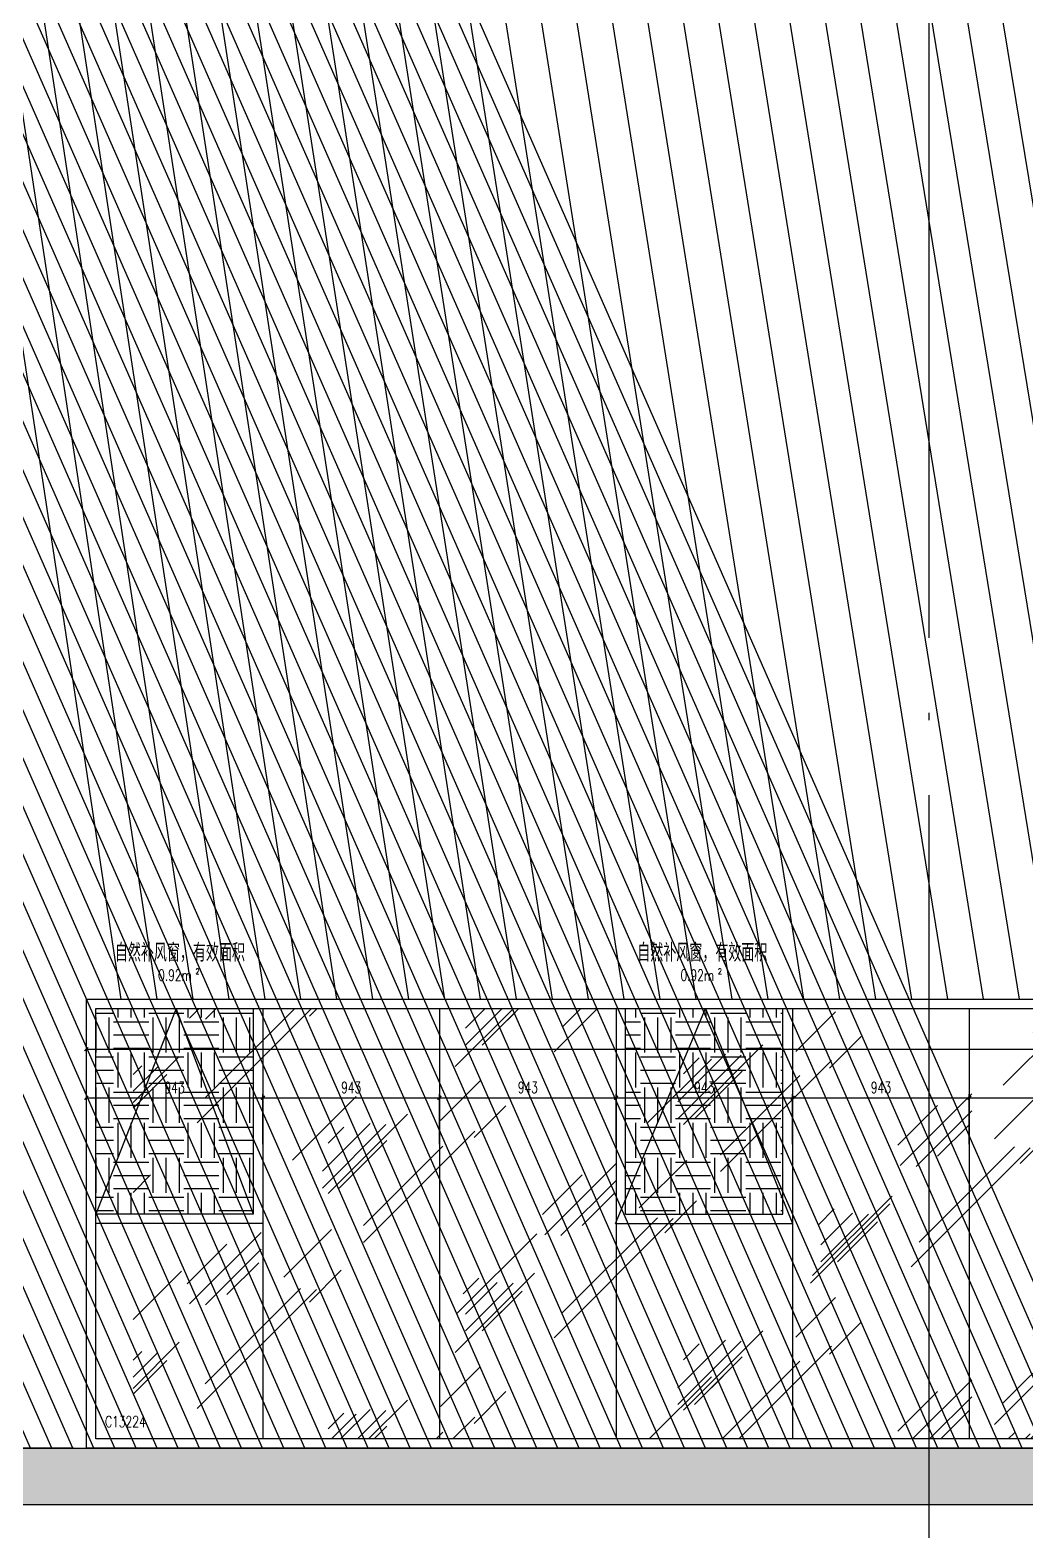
# Model space of a CAD drawing. Extents: x -4210259 to 293730, y -7499 to 868879.
# Drawn here: x -987821 to -982503, y 516801 to 524815 of the extents above; entities that cross this region are included whole.
import ezdxf

# ---------------------------------------------------------------- set-up
doc = ezdxf.new("R2010")
doc.units = 0
doc.header["$LTSCALE"] = 1000
doc.header["$MEASUREMENT"] = 0
doc.linetypes.add('__DASH', pattern=[0.35, 0.25, -0.1])
doc.linetypes.add('DOTE', pattern=[2.4200000000000004, 2, -0.2, 0.02, -0.2])
doc.layers.get('Defpoints').update_dxf_attribs({"color": 210})
for name, color, linetype in [('A-AXIS-DOTE', 14, 'DOTE'), ('A-HATCH-2', 251, 'Continuous'), ('A-LIN-V', 9, 'Continuous'), ('A-WINDOW', 140, 'Continuous'), ('A-门窗表显示尺寸', 160, 'Continuous'), ('AS-WALL', 40, 'Continuous'), ('SPACE', 7, 'Continuous'), ('SPACE_HATCH', 8, 'Continuous')]:
    doc.layers.add(name, color=color, linetype=linetype)
doc.layers.add('A-WALL-HATCH', color=8, linetype='Continuous', lineweight=13)
doc.styles.add('_TCH_SPACE', font='SIMPLEX', dxfattribs={"height": 5, "bigfont": 'GBCBIG'})
doc.styles.add('A-DIM_T3', font='SIMPLEX', dxfattribs={"width": 0.7058823529411765, "bigfont": 'GBCBIG'})
doc.styles.add('A-STANDARD', font='SIMPLEX', dxfattribs={"bigfont": 'GBCBIG'})
doc.dimstyles.new('A-DIM&&20', dxfattribs={"dimtxt": 59.5, "dimasz": 20, "dimexe": 20, "dimexo": 20, "dimgap": 25.25, "dimtad": 1, "dimdec": 0, "dimzin": 0, "dimdsep": 46, "dimtxsty": 'A-DIM_T3', "dimblk": 'ARCHTICK', "dimcen": 0.09, "dimclrt": 7, "dimazin": 2, "dimtfac": 1, "dimtdec": 0, "dimtix": 1, "dimtmove": 2, "dimatfit": 3, "dimfxl": 0, "dimtolj": 1, "dimtzin": 0, "dimarcsym": 0})
pattern_1 = [(0, (0, 0), (187.5, 187.5), [187.5, -187.5]), (0, (0, 70.3125), (187.5, 187.5), [187.5, -187.5]), (0, (0, 140.625), (187.5, 187.5), [187.5, -187.5]), (90, (23.4375, 164.0625), (-187.5, 187.5), [187.5, -187.5]), (90, (93.75, 164.0625), (-187.5, 187.5), [187.5, -187.5]), (90, (164.0625, 164.0625), (-187.5, 187.5), [187.5, -187.5])]

# ---------------------------------------------------------------- blocks, each defined once
blk = doc.blocks.new('_ArchTick')
at = {"color": 0, "linetype": 'ByBlock', "const_width": 0.4}
blk.add_lwpolyline([(-0.5, -0.5), (0.5, 0.5)], dxfattribs=at)
blk = doc.blocks.new('*D1253')
at = {"layer": 'A-门窗表显示尺寸', "color": 0, "lineweight": -2}
for p, q in [((88599.33238329354, 519122.5479735102), (88599.33238329354, 519390.0000000253)), ((88599.33238329354, 519370.0000000253), (101799.3323832985, 519370.0000000253)), ((101799.3323832985, 519122.5479735102), (101799.3323832985, 519390.0000000253))]:
    blk.add_line(p, q, dxfattribs=at)
at = {"layer": 'Defpoints', "color": 0}
for p in [(101799.3323832985, 519370.0000000253), (88599.33238329354, 519102.5479735102), (101799.3323832985, 519102.5479735102)]:
    blk.add_point(p, dxfattribs=at)
at = {"layer": 'A-门窗表显示尺寸', "color": 0, "lineweight": -2, "xscale": 20, "yscale": 20, "zscale": 20, "rotation": 180}
blk.add_blockref('_ArchTick', (88599.33238329354, 519370.0000000253), dxfattribs=at)
at = {"layer": 'A-门窗表显示尺寸', "color": 0, "lineweight": -2, "xscale": 20, "yscale": 20, "zscale": 20}
blk.add_blockref('_ArchTick', (101799.3323832985, 519370.0000000253), dxfattribs=at)
at = {"layer": 'A-门窗表显示尺寸', "color": 7, "insert": (95199.33238329605, 519425.0000000253), "char_height": 59.5, "attachment_point": 5, "style": 'A-DIM_T3'}
blk.add_mtext('\\A1;13200', dxfattribs=at)
blk = doc.blocks.new('*D1263')
at = {"layer": 'A-门窗表显示尺寸', "color": 0, "lineweight": -2}
for p, q in [((93313.61809758095, 518862.5479734597), (93313.61809758095, 519129.9999999747)), ((93313.61809758095, 519109.9999999747), (94256.47524043845, 519109.9999999747)), ((94256.47524043845, 518862.5479734597), (94256.47524043845, 519129.9999999747))]:
    blk.add_line(p, q, dxfattribs=at)
at = {"layer": 'Defpoints', "color": 0}
for p in [(94256.47524043845, 519109.9999999747), (93313.61809758095, 518842.5479734597), (94256.47524043845, 518842.5479734597)]:
    blk.add_point(p, dxfattribs=at)
at = {"layer": 'A-门窗表显示尺寸', "color": 0, "lineweight": -2, "xscale": 20, "yscale": 20, "zscale": 20, "rotation": 180}
blk.add_blockref('_ArchTick', (93313.61809758095, 519109.9999999747), dxfattribs=at)
at = {"layer": 'A-门窗表显示尺寸', "color": 0, "lineweight": -2, "xscale": 20, "yscale": 20, "zscale": 20}
blk.add_blockref('_ArchTick', (94256.47524043845, 519109.9999999747), dxfattribs=at)
at = {"layer": 'A-门窗表显示尺寸', "color": 7, "insert": (93785.0466690097, 519164.9999999747), "char_height": 59.5, "attachment_point": 5, "style": 'A-DIM_T3'}
blk.add_mtext('\\A1;943', dxfattribs=at)
blk = doc.blocks.new('*D1264')
at = {"layer": 'A-门窗表显示尺寸', "color": 0, "lineweight": -2}
for p, q in [((92370.76095472345, 518862.5479734597), (92370.76095472345, 519129.9999999747)), ((92370.76095472345, 519109.9999999747), (93313.61809758095, 519109.9999999747)), ((93313.61809758095, 518862.5479734597), (93313.61809758095, 519129.9999999747))]:
    blk.add_line(p, q, dxfattribs=at)
at = {"layer": 'Defpoints', "color": 0}
for p in [(93313.61809758095, 519109.9999999747), (92370.76095472345, 518842.5479734597), (93313.61809758095, 518842.5479734597)]:
    blk.add_point(p, dxfattribs=at)
at = {"layer": 'A-门窗表显示尺寸', "color": 0, "lineweight": -2, "xscale": 20, "yscale": 20, "zscale": 20, "rotation": 180}
blk.add_blockref('_ArchTick', (92370.76095472345, 519109.9999999747), dxfattribs=at)
at = {"layer": 'A-门窗表显示尺寸', "color": 0, "lineweight": -2, "xscale": 20, "yscale": 20, "zscale": 20}
blk.add_blockref('_ArchTick', (93313.61809758095, 519109.9999999747), dxfattribs=at)
at = {"layer": 'A-门窗表显示尺寸', "color": 7, "insert": (92842.1895261522, 519164.9999999747), "char_height": 59.5, "attachment_point": 5, "style": 'A-DIM_T3'}
blk.add_mtext('\\A1;943', dxfattribs=at)
blk = doc.blocks.new('*D1265')
at = {"layer": 'A-门窗表显示尺寸', "color": 0, "lineweight": -2}
for p, q in [((91427.90381186594, 518862.5479734597), (91427.90381186594, 519129.9999999747)), ((91427.90381186594, 519109.9999999747), (92370.76095472345, 519109.9999999747)), ((92370.76095472345, 518862.5479734597), (92370.76095472345, 519129.9999999747))]:
    blk.add_line(p, q, dxfattribs=at)
at = {"layer": 'Defpoints', "color": 0}
for p in [(92370.76095472345, 519109.9999999747), (91427.90381186594, 518842.5479734597), (92370.76095472345, 518842.5479734597)]:
    blk.add_point(p, dxfattribs=at)
at = {"layer": 'A-门窗表显示尺寸', "color": 0, "lineweight": -2, "xscale": 20, "yscale": 20, "zscale": 20, "rotation": 180}
blk.add_blockref('_ArchTick', (91427.90381186594, 519109.9999999747), dxfattribs=at)
at = {"layer": 'A-门窗表显示尺寸', "color": 0, "lineweight": -2, "xscale": 20, "yscale": 20, "zscale": 20}
blk.add_blockref('_ArchTick', (92370.76095472345, 519109.9999999747), dxfattribs=at)
at = {"layer": 'A-门窗表显示尺寸', "color": 7, "insert": (91899.33238329469, 519164.9999999747), "char_height": 59.5, "attachment_point": 5, "style": 'A-DIM_T3'}
blk.add_mtext('\\A1;943', dxfattribs=at)
blk = doc.blocks.new('*D1266')
at = {"layer": 'A-门窗表显示尺寸', "color": 0, "lineweight": -2}
for p, q in [((90485.04666900843, 518862.5479734597), (90485.04666900843, 519129.9999999747)), ((90485.04666900843, 519109.9999999747), (91427.90381186594, 519109.9999999747)), ((91427.90381186594, 518862.5479734597), (91427.90381186594, 519129.9999999747))]:
    blk.add_line(p, q, dxfattribs=at)
at = {"layer": 'Defpoints', "color": 0}
for p in [(91427.90381186594, 519109.9999999747), (90485.04666900843, 518842.5479734597), (91427.90381186594, 518842.5479734597)]:
    blk.add_point(p, dxfattribs=at)
at = {"layer": 'A-门窗表显示尺寸', "color": 0, "lineweight": -2, "xscale": 20, "yscale": 20, "zscale": 20, "rotation": 180}
blk.add_blockref('_ArchTick', (90485.04666900843, 519109.9999999747), dxfattribs=at)
at = {"layer": 'A-门窗表显示尺寸', "color": 0, "lineweight": -2, "xscale": 20, "yscale": 20, "zscale": 20}
blk.add_blockref('_ArchTick', (91427.90381186594, 519109.9999999747), dxfattribs=at)
at = {"layer": 'A-门窗表显示尺寸', "color": 7, "insert": (90956.47524043718, 519164.9999999747), "char_height": 59.5, "attachment_point": 5, "style": 'A-DIM_T3'}
blk.add_mtext('\\A1;943', dxfattribs=at)
blk = doc.blocks.new('*D1267')
at = {"layer": 'A-门窗表显示尺寸', "color": 0, "lineweight": -2}
for p, q in [((89542.18952615092, 518862.5479734597), (89542.18952615092, 519129.9999999747)), ((89542.18952615092, 519109.9999999747), (90485.04666900843, 519109.9999999747)), ((90485.04666900843, 518862.5479734597), (90485.04666900843, 519129.9999999747))]:
    blk.add_line(p, q, dxfattribs=at)
at = {"layer": 'Defpoints', "color": 0}
for p in [(90485.04666900843, 519109.9999999747), (89542.18952615092, 518842.5479734597), (90485.04666900843, 518842.5479734597)]:
    blk.add_point(p, dxfattribs=at)
at = {"layer": 'A-门窗表显示尺寸', "color": 0, "lineweight": -2, "xscale": 20, "yscale": 20, "zscale": 20, "rotation": 180}
blk.add_blockref('_ArchTick', (89542.18952615092, 519109.9999999747), dxfattribs=at)
at = {"layer": 'A-门窗表显示尺寸', "color": 0, "lineweight": -2, "xscale": 20, "yscale": 20, "zscale": 20}
blk.add_blockref('_ArchTick', (90485.04666900843, 519109.9999999747), dxfattribs=at)
at = {"layer": 'A-门窗表显示尺寸', "color": 7, "insert": (90013.61809757967, 519164.9999999747), "char_height": 59.5, "attachment_point": 5, "style": 'A-DIM_T3'}
blk.add_mtext('\\A1;943', dxfattribs=at)
blk = doc.blocks.new('*D1268')
at = {"layer": 'A-门窗表显示尺寸', "color": 0, "lineweight": -2}
for p, q in [((88599.33238329353, 518862.5479734597), (88599.33238329353, 519129.9999999747)), ((88599.33238329353, 519109.9999999747), (89542.18952615092, 519109.9999999747)), ((89542.18952615092, 518862.5479734597), (89542.18952615092, 519129.9999999747))]:
    blk.add_line(p, q, dxfattribs=at)
at = {"layer": 'Defpoints', "color": 0}
for p in [(89542.18952615092, 519109.9999999747), (88599.33238329353, 518842.5479734597), (89542.18952615092, 518842.5479734597)]:
    blk.add_point(p, dxfattribs=at)
at = {"layer": 'A-门窗表显示尺寸', "color": 0, "lineweight": -2, "xscale": 20, "yscale": 20, "zscale": 20, "rotation": 180}
blk.add_blockref('_ArchTick', (88599.33238329353, 519109.9999999747), dxfattribs=at)
at = {"layer": 'A-门窗表显示尺寸', "color": 0, "lineweight": -2, "xscale": 20, "yscale": 20, "zscale": 20}
blk.add_blockref('_ArchTick', (89542.18952615092, 519109.9999999747), dxfattribs=at)
at = {"layer": 'A-门窗表显示尺寸', "color": 7, "insert": (89070.76095472222, 519164.9999999747), "char_height": 59.5, "attachment_point": 5, "style": 'A-DIM_T3'}
blk.add_mtext('\\A1;943', dxfattribs=at)
blk = doc.blocks.new('C13024-M')
at = {"layer": 'A-WALL-HATCH'}
h = blk.add_hatch(dxfattribs=at)
h.set_pattern_fill('玻璃2', color=256, scale=100, angle=180)
h.set_pattern_definition([(45, (1649211.067298129, 60.00000002526212), (0, 1527.350647362943), [600, -360, 600, -360, 240, -523.28157]), (45, (1649181.067298129, 90.00000002526212), (0, 1527.350647362943), [480, -600, 360, -360, 420, -463.28157]), (45, (1649181.067298129, 180.0000000252621), (0, 1527.350647362943), [360, -720, 240, -360, 540, -463.28157]), (45, (1649271.067298129, 90.00000002526212), (0, 1527.350647362943), [360, -720, 300, -1303.2815]), (45, (1649361.067298129, 180.0000000252621), (0, 1527.350647362943), [180, -900, 120, -1483.2815]), (45, (1649211.067298129, 330.0000000252621), (0, 1527.350647362943), [120, -900, 120, -480, 300, -763.28157]), (45, (1649751.067298129, 240.0000000252621), (0, 1527.350647362943), [600, -900, 720, -475.28157]), (45, (1649751.067298129, 150.0000000252621), (0, 1527.350647362943), [840, -600, 900, -355.28157]), (45, (1649901.067298129, 270.0000000252621), (0, -1697.056274847714), [600, -840, 480, -763.28157]), (45, (1649811.067298129, 450.0000000252621), (0, 1527.350647362943), [300, -1200, 360, -823.28157]), (45, (1649991.067298129, 360.0000000252621), (0, 1527.350647362943), [240, -1200, 240, -1003.2815])])
h.paths.add_polyline_path([(101749.3323833144, 517287.4520265208), (88849.3323833195, 517287.4520265305), (88849.33238330344, 519587.45202655), (100856.475240441, 519587.4520265403), (100853.6180975811, 518437.4520265147), (101749.3323832985, 518437.4520265147)])
at = {"layer": 'SPACE_HATCH'}
h = blk.add_hatch(dxfattribs=at)
h.set_pattern_fill('土壤', color=1, scale=50, style=0)
h.set_pattern_definition(pattern_1)
h.paths.add_polyline_path([(88649.33238333312, 518487.4520263848), (89489.33238339378, 518487.4520266287), (89489.33238325524, 519587.4520265185), (88649.33238321845, 519587.4520266237)])
h = blk.add_hatch(dxfattribs=at)
h.set_pattern_fill('土壤', color=1, scale=50, style=0)
h.set_pattern_definition(pattern_1)
h.paths.add_polyline_path([(92317.9038118237, 518487.4520263849), (91477.90381179424, 518487.4520266471), (91477.90381193277, 519587.4520265217), (92317.90381193836, 519587.4520266237)])
at = {"layer": 'A-WINDOW'}
for p, q in [((89492.18952615082, 518487.4520265203), (89492.18952615082, 519587.4520265464)), ((89542.18952615093, 519587.4520265403), (89542.18952615093, 517287.4520265386)), ((90485.04666900844, 519587.4520265403), (90485.04666900844, 517287.4520265386)), ((91427.90381186595, 519587.4520265403), (91427.90381186595, 517287.4520265386)), ((91477.90381186595, 518487.4520265203), (91477.90381186595, 519587.4520265464)), ((92317.90381186339, 518487.4520265203), (92317.90381186339, 519587.4520265464)), ((92370.76095472346, 519587.4520265403), (92370.76095472346, 517287.4520265386)), ((93313.61809758097, 519587.4520265403), (93313.61809758097, 517287.4520265386)), ((89492.18952615082, 518487.4520265203), (88649.33238329343, 518487.4520265203)), ((89542.18952615093, 518437.4520265154), (88649.33238329343, 518437.4520265147)), ((91425.04666900588, 518437.4520265148), (92370.76095472334, 518437.4520265149)), ((91477.90381186595, 518487.4520265203), (92317.90381186339, 518487.4520265203))]:
    blk.add_line(p, q, dxfattribs=at)
for points in [[(101799.3323832985, 517237.452026517), (88599.33238329343, 517237.4520265403), (88599.33238329343, 519637.4520265403), (101799.3323832985, 519637.4520265403)], [(101749.3323832985, 517287.4520265171), (88649.33238329343, 517287.4520265402), (88649.33238329343, 519587.4520265403), (101749.3323832985, 519587.4520265403)]]:
    blk.add_lwpolyline(points, close=True, dxfattribs=at)
for points in [[(89492.18952615082, 518487.4520265203), (89078.66477561742, 519587.4520265403), (88649.33238331345, 518487.4520265203)], [(91425.04666899575, 518437.4520265149), (91905.71427666675, 519587.4520265649), (92370.76095470309, 518437.4520265641)]]:
    blk.add_lwpolyline(points, dxfattribs=at)
at = {"layer": 'A-门窗表显示尺寸', "color": 3, "style": 'A-STANDARD', "width": 0.7058823529411765}
blk.add_text('C13224', height=59.5, dxfattribs=at).set_placement((88698.93270185287, 517350.0000000253))
at = {"layer": 'SPACE', "color": 1, "style": '_TCH_SPACE'}
for p in [(88751.69866114556, 519837.4520265412), (91541.06944890488, 519837.4520265412)]:
    blk.add_text('自然补风窗，有效面积', height=96.45390070921985, dxfattribs=at).set_placement(p)
at = {"layer": 'SPACE', "color": 1, "style": '_TCH_SPACE', "width": 0.7058823529411765}
for s, height, p in [('2', 29.75, (89181.93270369875, 519770.0770265412)), ('2', 29.75, (91971.30349145806, 519770.0770265412)), ('0.92m', 59.5, (88981.93270369875, 519735.0770265412)), ('0.92m', 59.5, (91771.30349145806, 519735.0770265412))]:
    blk.add_text(s, height=height, dxfattribs=at).set_placement(p)
at = {"layer": 'A-门窗表显示尺寸'}
for p1, p2, distance, picture, middle in [((88599.33238329354, 519102.5479735102), (101799.3323832985, 519102.5479735102), 267.45202651509317, '*D1253', (95199.33238329605, 519425.0000000253)), ((88599.33238329353, 518842.5479734597), (89542.18952615092, 518842.5479734597), 267.45202651497675, '*D1268', (89070.76095472222, 519164.9999999747)), ((89542.18952615092, 518842.5479734597), (90485.04666900843, 518842.5479734597), 267.45202651497675, '*D1267', (90013.61809757967, 519164.9999999747)), ((90485.04666900843, 518842.5479734597), (91427.90381186594, 518842.5479734597), 267.45202651497675, '*D1266', (90956.47524043718, 519164.9999999747)), ((91427.90381186594, 518842.5479734597), (92370.76095472345, 518842.5479734597), 267.45202651497675, '*D1265', (91899.33238329469, 519164.9999999747)), ((92370.76095472345, 518842.5479734597), (93313.61809758095, 518842.5479734597), 267.45202651497675, '*D1264', (92842.1895261522, 519164.9999999747)), ((93313.61809758095, 518842.5479734597), (94256.47524043845, 518842.5479734597), 267.45202651497675, '*D1263', (93785.0466690097, 519164.9999999747))]:
    dim = blk.add_aligned_dim(p1=p1, p2=p2, distance=distance, dimstyle='A-DIM&&20', dxfattribs=at)
    dim.commit()
    dim.dimension.update_dxf_attribs({"geometry": picture, "text_midpoint": middle})

msp = doc.modelspace()

# ---------------------------------------------------------------- hatches: boundary and pattern name
at = {"layer": 'A-HATCH-2'}
h = msp.add_hatch(dxfattribs=at)
h.set_pattern_fill('ANSI31', color=256, scale=150, angle=45.00000000000001)
h.set_pattern_definition([(90, (-40599475741.43156, -3384804562.000004), (-238.125, -1.848892746611746e-30), [])])
h.paths.add_polyline_path([(-989820.6676281036, 534887.4520265377), (-964320.6676285587, 534887.4520265121), (-964320.6676285595, 517237.452026516), (-967020.6676076562, 517237.4520265113), (-967020.6676076561, 522237.4520265262), (-972020.6676076388, 522237.4520265063), (-972020.6676076693, 517237.4520265137), (-972920.0000000001, 517237.4520265136), (-989410, 517237.4520265136), (-991180.0000000002, 517237.4520265136), (-991320.6676282745, 517237.4520265148), (-989820.6676281034, 517237.4520265148), (-974320.6676076761, 517237.4520265287), (-974320.6676076761, 519637.4520265287), (-987520.6676076811, 519637.4520265329), (-987520.6676076811, 517237.4520265168), (-989820.6676281032, 517237.4520265165)])
h = msp.add_hatch(dxfattribs=at)
h.set_pattern_fill('ANSI38', color=256, scale=150)
h.set_pattern_definition([(45, (0, 0), (-168.3798022700466, 168.3798022700466), []), (135, (0, 0), (-505.1394068101398, 168.3798022700467), [595.3125, -357.1875])])
h.paths.add_polyline_path([(-962820.667648551, 517237.4520264904), (-946220.66761283, 517237.4520264904), (-946220.66761283, 516937.4520265246), (-962820.667648551, 516937.4520265246)])
h.paths.add_polyline_path([(-967020.6676076561, 516937.4520265246), (-964320.6676285589, 516937.4520265246), (-964320.6676285589, 517237.4520264904), (-967020.6676076561, 517237.4520264904)])
h.paths.add_polyline_path([(-1016820.66764856, 517237.4520265136), (-972020.6676076691, 517237.4520265136), (-972020.6676076691, 516937.4520265246), (-1016820.66764856, 516937.4520265246)])
h.paths.add_polyline_path([(-1020520.66760765, 516937.4520265246), (-1018320.667628568, 516937.4520265246), (-1018320.667628568, 517237.4520264904), (-1020520.66760765, 517237.4520264904)])
h.paths.add_polyline_path([(-1070820.66764828, 516937.4520265245), (-1026520.667607633, 516937.4520265245), (-1026520.667607633, 517237.4520265146), (-1070820.66764828, 517237.4520265146)])
h.paths.add_polyline_path([(-1075020.667616444, 516937.4520265245), (-1072320.667628287, 516937.4520265245), (-1072320.667628287, 517237.4520264899), (-1075020.667616444, 517237.4520264899)])
h.paths.add_polyline_path([(-1104220.667464609, 516937.4520265245), (-1080020.667616457, 516937.4520265245), (-1080020.667616457, 517237.4520265136), (-1104220.667464609, 517237.4520265136)])

# ---------------------------------------------------------------- linework, layer by layer
at = {"layer": 'A-AXIS-DOTE', "ltscale": 2}
msp.add_line((-983020.6676164448, 511887.4520265246), (-983020.6676164448, 538485.0684404817), dxfattribs=at)
at = {"layer": 'A-AXIS-DOTE', "linetype": '__DASH', "ltscale": 2}
msp.add_line((-940690, 517237.4520265153), (-1111279.804428067, 517237.4520265135), dxfattribs=at)
at = {"layer": 'A-LIN-V'}
msp.add_line((-1104220.667464609, 517237.4520265136), (-946220.66761283, 517237.4520265136), dxfattribs=at)
at = {"layer": 'AS-WALL'}
msp.add_line((-1111279.804428067, 516937.4520265245), (-940690, 516937.4520265246), dxfattribs=at)

# ---------------------------------------------------------------- block references
at = {"layer": 'A-LIN-V'}
msp.add_blockref('C13024-M', (-1076119.999990975, 0), dxfattribs=at)

doc.saveas('drawing.dxf')
